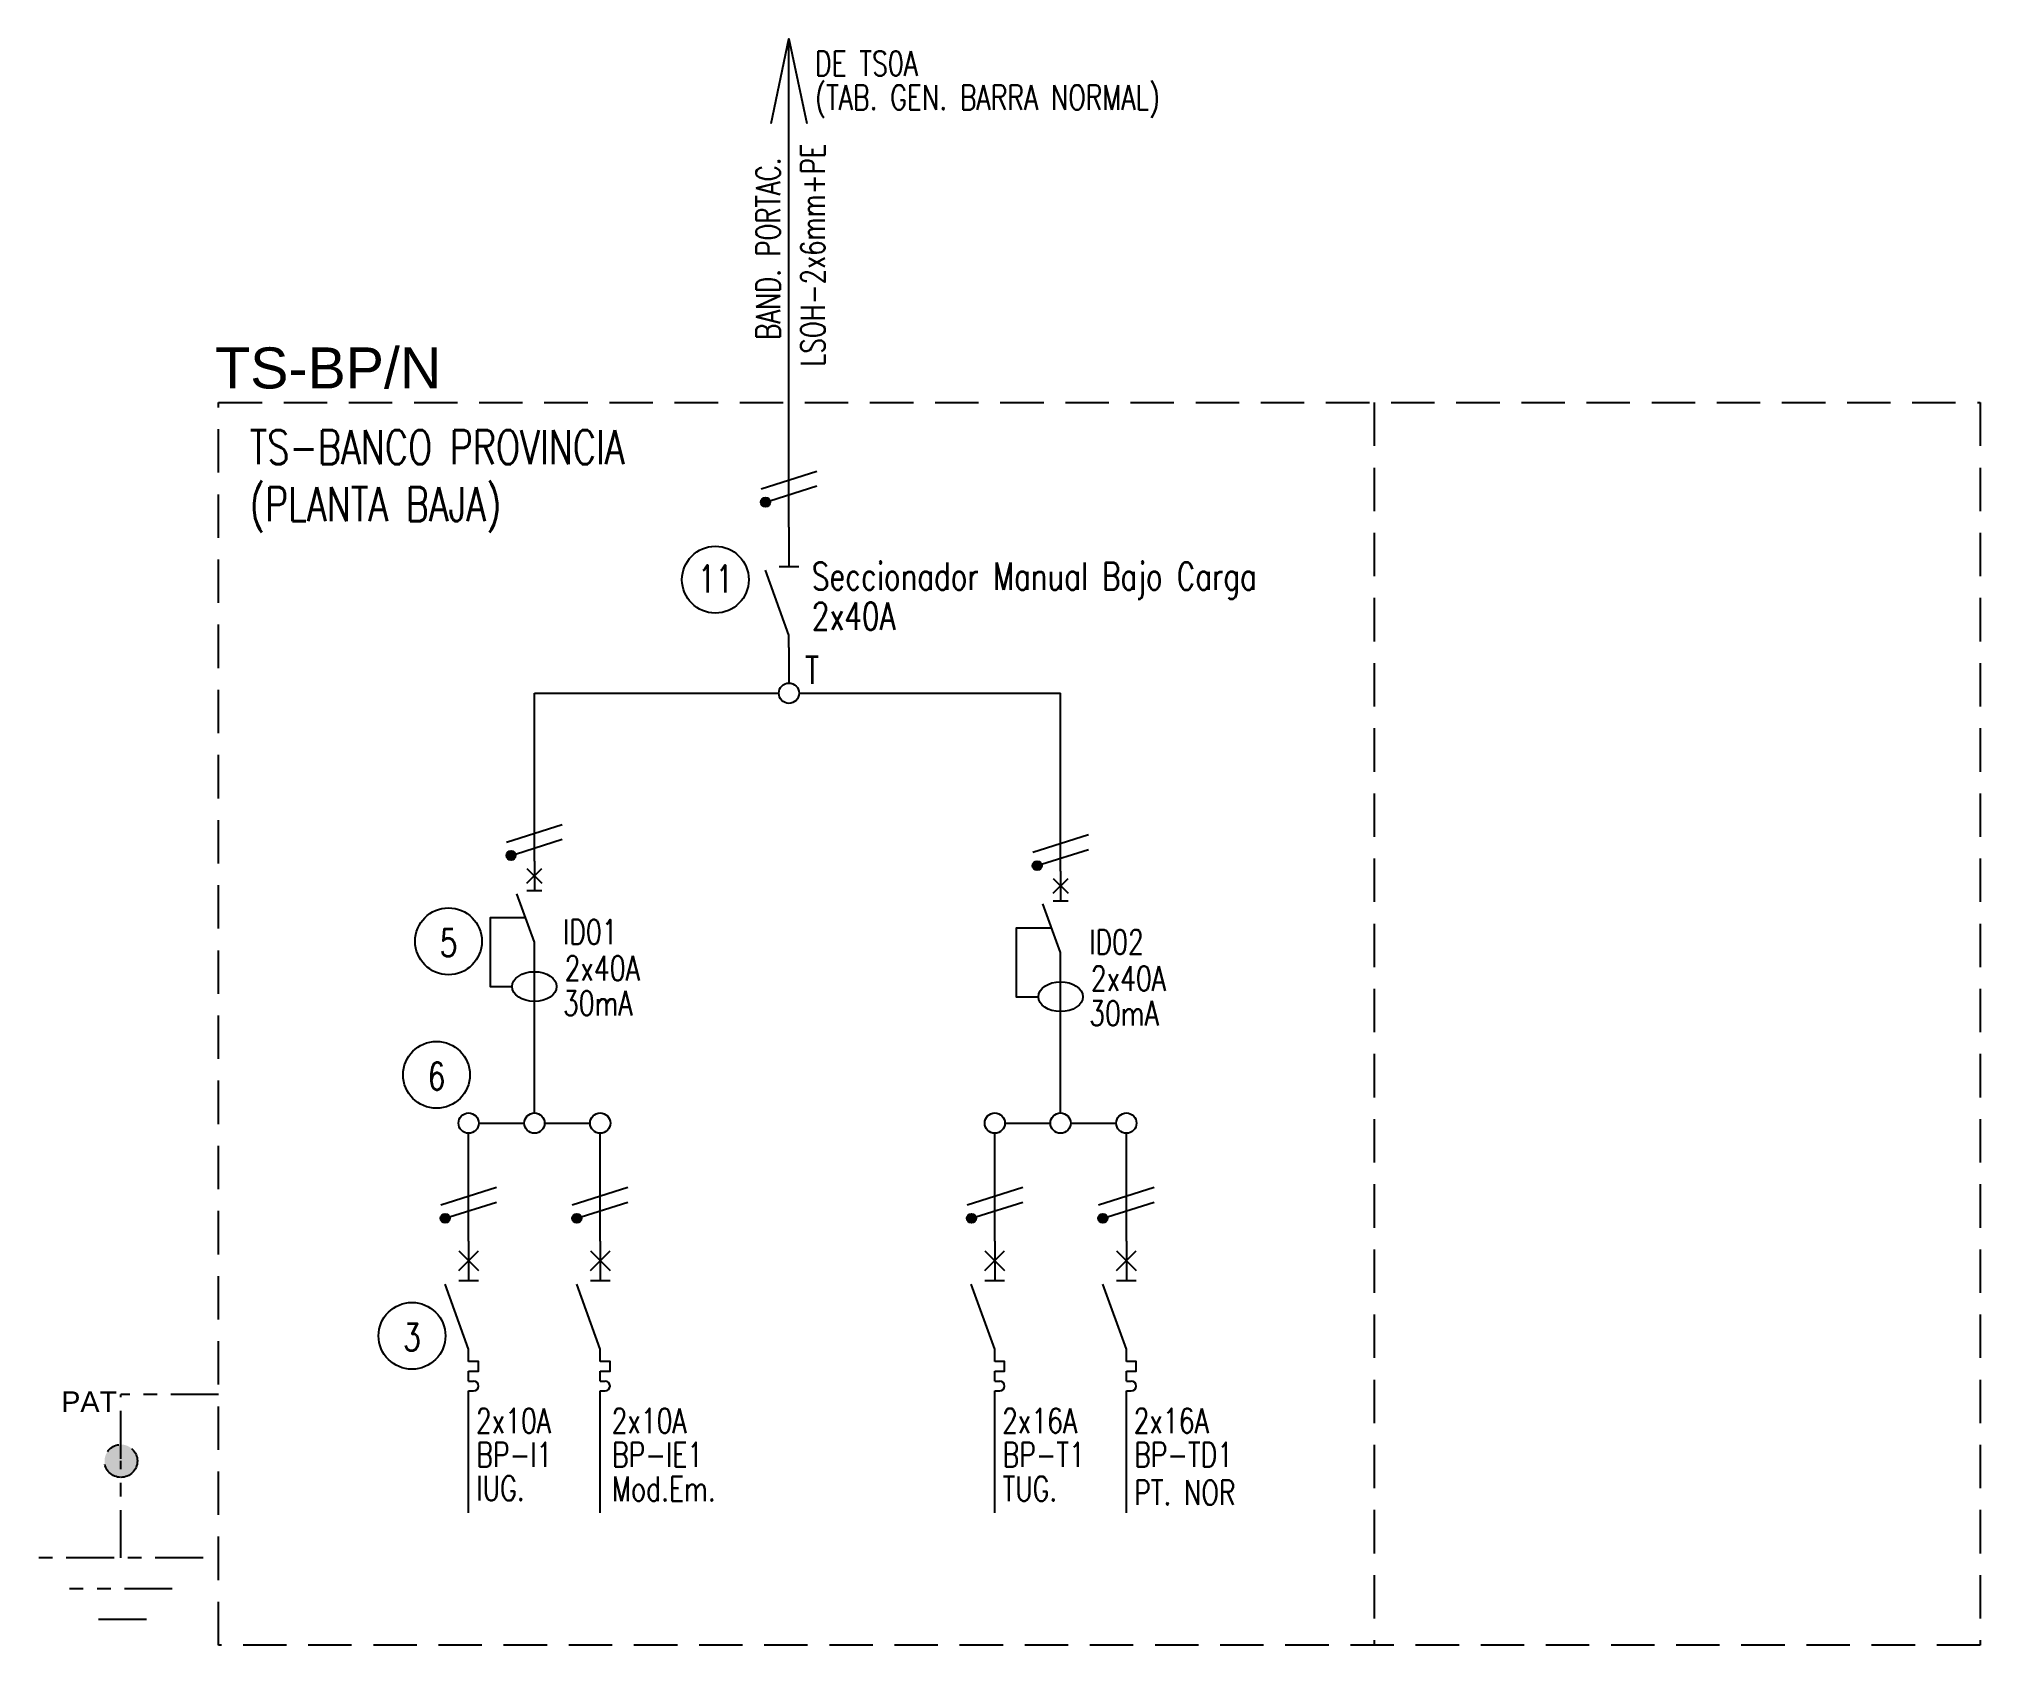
# Model space of a CAD drawing. Extents: x 3597.1 to 3611.3, y 1394.2 to 1406.
import ezdxf
from ezdxf.enums import TextEntityAlignment as Align

# ---------------------------------------------------------------- set-up
doc = ezdxf.new("R2010")
doc.units = 0
doc.linetypes.add('OCJ-ESQUEMAS UNIFILARES-CORREGIDOS IDO-REV.br$0$DASHED', pattern=[19.05, 12.7, -6.35])
doc.linetypes.add('OCJ-ESQUEMAS UNIFILARES-CORREGIDOS IDO-REV.br$0$EJE_5', pattern=[7.1, 5, -1, 0.1, -1])
for name, color, linetype in [('OCJ-ESQUEMAS UNIFILARES-CORREGIDOS IDO-REV.br$0$00-IE-CABLES', 10, 'Continuous'), ('OCJ-ESQUEMAS UNIFILARES-CORREGIDOS IDO-REV.br$0$01-ELE-APARATOS', 170, 'Continuous'), ('OCJ-ESQUEMAS UNIFILARES-CORREGIDOS IDO-REV.br$0$ELECTRIC', 4, 'Continuous'), ('OCJ-ESQUEMAS UNIFILARES-CORREGIDOS IDO-REV.br$0$PAT', 80, 'Continuous'), ('OCJ-ESQUEMAS UNIFILARES-CORREGIDOS IDO-REV.br$0$TEXTO', 7, 'Continuous')]:
    doc.layers.add(name, color=color, linetype=linetype)
doc.styles.add('OCJ-ESQUEMAS UNIFILARES-CORREGIDOS IDO-REV.br$0$ARIAL', font='Arial.ttf', dxfattribs={"height": 0.2})
doc.styles.add('OCJ-ESQUEMAS UNIFILARES-CORREGIDOS IDO-REV.br$0$Electricidad', font='ROMANS.SHX', dxfattribs={"width": 0.75, "height": 0.175})

# ---------------------------------------------------------------- blocks, each defined once
blk = doc.blocks.new('OCJ-ESQUEMAS UNIFILARES-CORREGIDOS IDO-REV.br$0$Unif-Interruptor-Dif')
for points in [[(-0.068, 0.11), (0.068, -0.025)], [(-0.068, -0.025), (0.068, 0.11)], [(0, 0.177), (0, -0.093)], [(0, -0.565), (-0.162, -0.121)], [(-0.068, -0.093), (0.068, -0.093)], [(-0.081, -0.343), (-0.405, -0.343), (-0.405, -0.97), (-0.202, -0.97)], [(0, -1.308), (0, -0.565)]]:
    blk.add_lwpolyline(points)
blk.add_ellipse((0, -0.97), major_axis=(0.203, 0), ratio=0.670814)
blk = doc.blocks.new('OCJ-ESQUEMAS UNIFILARES-CORREGIDOS IDO-REV.br$0$Unif-Interruptor-Term')
for p, q in [((0, -1.013), (0.045, -1.013)), ((0, -1.103), (0.045, -1.103))]:
    blk.add_line(p, q)
for points in [[(0, 0.267), (0, -0.093)], [(-0.09, 0.177), (0.09, -0.003)], [(-0.09, -0.003), (0.09, 0.177)], [(0, -0.72), (-0.215, -0.128)], [(-0.09, -0.093), (0.09, -0.093)], [(0, -0.833), (0, -0.72)], [(0, -0.923), (0.09, -0.923), (0.09, -0.833), (0, -0.833)], [(0, -1.013), (0, -0.923)], [(0, -1.215), (0, -1.103)]]:
    blk.add_lwpolyline(points)
blk.add_arc((0.045, -1.058), 0.045, 270, 90)
blk = doc.blocks.new('OCJ-ESQUEMAS UNIFILARES-CORREGIDOS IDO-REV.br$0$A$C7AFF483F')
for points in [[(0, 0.88), (0, 0.592)], [(-0.072, 0.592), (0.072, 0.592)], [(0, 0.09), (-0.172, 0.564)], [(0, 0), (0, 0.09)]]:
    blk.add_lwpolyline(points)

msp = doc.modelspace()

# ---------------------------------------------------------------- hatches: boundary and pattern name
at = {"layer": 'OCJ-ESQUEMAS UNIFILARES-CORREGIDOS IDO-REV.br$0$00-IE-CABLES'}
for points in [[(3602.411, 1402.575, 1), (3602.466, 1402.615, 1)], [(3600.551, 1399.992, 1), (3600.605, 1400.031, 1)], [(3604.397, 1399.917, 1), (3604.452, 1399.957, 1)], [(3600.07, 1397.339, 1), (3600.124, 1397.379, 1)], [(3601.031, 1397.339, 1), (3601.086, 1397.379, 1)], [(3603.916, 1397.339, 1), (3603.971, 1397.379, 1)], [(3604.878, 1397.339, 1), (3604.933, 1397.379, 1)]]:
    msp.add_hatch(color=256, dxfattribs=at).paths.add_polyline_path(points)
at = {"layer": 'OCJ-ESQUEMAS UNIFILARES-CORREGIDOS IDO-REV.br$0$PAT', "linetype": 'OCJ-ESQUEMAS UNIFILARES-CORREGIDOS IDO-REV.br$0$EJE_5', "ltscale": 0.07}
h = msp.add_hatch(color=256, dxfattribs=at)
h.paths.add_polyline_path([(3597.606, 1395.585), (3597.846, 1395.585, 1)])
h.paths.add_polyline_path([(3597.846, 1395.585), (3597.726, 1395.585), (3597.726, 1395.465, 0.414214)])
h.paths.add_polyline_path([(3597.726, 1395.585), (3597.606, 1395.585, 0.414214), (3597.726, 1395.465)])

# ---------------------------------------------------------------- linework, layer by layer
at = {"layer": 'OCJ-ESQUEMAS UNIFILARES-CORREGIDOS IDO-REV.br$0$00-IE-CABLES'}
for p, q in [((3602.61, 1402.413), (3602.61, 1405.982)), ((3602.61, 1401.533), (3602.61, 1401.272)), ((3600.749, 1399.971), (3600.749, 1401.198)), ((3600.749, 1401.198), (3602.536, 1401.198)), ((3602.684, 1401.198), (3604.596, 1401.198)), ((3604.596, 1399.897), (3604.596, 1401.198)), ((3600.749, 1398.129), (3600.749, 1398.931)), ((3604.596, 1398.129), (3604.596, 1398.857)), ((3600.268, 1397.193), (3600.268, 1397.981)), ((3600.342, 1398.055), (3600.675, 1398.055)), ((3600.823, 1398.055), (3601.156, 1398.055)), ((3601.23, 1397.193), (3601.23, 1397.981)), ((3604.115, 1397.193), (3604.115, 1397.981)), ((3604.189, 1398.055), (3604.522, 1398.055)), ((3604.67, 1398.055), (3605.003, 1398.055)), ((3605.077, 1397.193), (3605.077, 1397.981)), ((3600.268, 1395.205), (3600.268, 1396.007)), ((3601.23, 1395.205), (3601.23, 1396.007)), ((3604.115, 1395.205), (3604.115, 1396.007)), ((3605.077, 1395.205), (3605.077, 1396.007))]:
    msp.add_line(p, q, dxfattribs=at)
for points in [[(3602.479, 1405.364), (3602.61, 1405.982), (3602.741, 1405.364)], [(3602.407, 1402.693), (3602.814, 1402.822)], [(3602.471, 1402.605), (3602.814, 1402.714)], [(3600.546, 1400.109), (3600.953, 1400.238)], [(3600.61, 1400.022), (3600.953, 1400.13)], [(3604.392, 1400.035), (3604.799, 1400.164)], [(3604.457, 1399.947), (3604.799, 1400.056)], [(3600.065, 1397.457), (3600.472, 1397.586)], [(3601.026, 1397.457), (3601.433, 1397.586)], [(3603.912, 1397.457), (3604.319, 1397.586)], [(3604.873, 1397.457), (3605.28, 1397.586)], [(3600.129, 1397.369), (3600.472, 1397.478)], [(3601.091, 1397.369), (3601.433, 1397.478)], [(3603.976, 1397.369), (3604.319, 1397.478)], [(3604.938, 1397.369), (3605.28, 1397.478)]]:
    msp.add_lwpolyline(points, dxfattribs=at)
for centre, radius in [((3602.439, 1402.595), 0.0338), ((3602.61, 1401.198), 0.0741), ((3600.578, 1400.011), 0.0338), ((3604.425, 1399.937), 0.0338), ((3600.268, 1398.055), 0.0741), ((3600.749, 1398.055), 0.0741), ((3601.23, 1398.055), 0.0741), ((3604.115, 1398.055), 0.0741), ((3604.596, 1398.055), 0.0741), ((3605.077, 1398.055), 0.0741), ((3600.097, 1397.359), 0.0338), ((3601.059, 1397.359), 0.0338), ((3603.944, 1397.359), 0.0338), ((3604.905, 1397.359), 0.0338)]:
    msp.add_circle(centre, radius, dxfattribs=at)
at = {"layer": 'OCJ-ESQUEMAS UNIFILARES-CORREGIDOS IDO-REV.br$0$ELECTRIC', "linetype": 'OCJ-ESQUEMAS UNIFILARES-CORREGIDOS IDO-REV.br$0$DASHED', "ltscale": 0.025}
msp.add_lwpolyline([(3598.44, 1403.323), (3611.319, 1403.323), (3611.319, 1394.238), (3598.44, 1394.238)], close=True, dxfattribs=at)
msp.add_lwpolyline([(3606.889, 1403.323), (3606.889, 1394.238)], dxfattribs=at)
at = {"layer": 'OCJ-ESQUEMAS UNIFILARES-CORREGIDOS IDO-REV.br$0$PAT', "linetype": 'OCJ-ESQUEMAS UNIFILARES-CORREGIDOS IDO-REV.br$0$EJE_5', "ltscale": 0.07}
for p, q in [((3598.44, 1396.072), (3597.726, 1396.072)), ((3597.726, 1395.601), (3597.726, 1396.072)), ((3597.726, 1394.876), (3597.726, 1395.585)), ((3598.326, 1394.876), (3597.126, 1394.876)), ((3598.101, 1394.651), (3597.351, 1394.651)), ((3597.913, 1394.426), (3597.538, 1394.426))]:
    msp.add_line(p, q, dxfattribs=at)
msp.add_circle((3597.726, 1395.585), 0.12, dxfattribs=at)
msp.add_circle((3597.726, 1395.585), 0.12, dxfattribs=at)
at = {"layer": 'OCJ-ESQUEMAS UNIFILARES-CORREGIDOS IDO-REV.br$0$TEXTO'}
for centre in [(3602.072, 1402.028), (3600.121, 1399.384), (3600.033, 1398.408), (3599.854, 1396.5)]:
    msp.add_circle(centre, 0.244, dxfattribs=at)

# ---------------------------------------------------------------- block references
at = {"layer": 'OCJ-ESQUEMAS UNIFILARES-CORREGIDOS IDO-REV.br$0$01-ELE-APARATOS'}
msp.add_blockref('OCJ-ESQUEMAS UNIFILARES-CORREGIDOS IDO-REV.br$0$A$C7AFF483F', (3602.61, 1401.533), dxfattribs=at)
at = {"layer": 'OCJ-ESQUEMAS UNIFILARES-CORREGIDOS IDO-REV.br$0$01-ELE-APARATOS', "xscale": 0.7999999999999546, "yscale": 0.7999999999999546, "zscale": 0.7999999999999546}
for name, p in [('OCJ-ESQUEMAS UNIFILARES-CORREGIDOS IDO-REV.br$0$Unif-Interruptor-Dif', (3600.749, 1399.829)), ('OCJ-ESQUEMAS UNIFILARES-CORREGIDOS IDO-REV.br$0$Unif-Interruptor-Dif', (3604.596, 1399.755)), ('OCJ-ESQUEMAS UNIFILARES-CORREGIDOS IDO-REV.br$0$Unif-Interruptor-Term', (3600.268, 1396.979)), ('OCJ-ESQUEMAS UNIFILARES-CORREGIDOS IDO-REV.br$0$Unif-Interruptor-Term', (3601.23, 1396.979)), ('OCJ-ESQUEMAS UNIFILARES-CORREGIDOS IDO-REV.br$0$Unif-Interruptor-Term', (3604.115, 1396.979)), ('OCJ-ESQUEMAS UNIFILARES-CORREGIDOS IDO-REV.br$0$Unif-Interruptor-Term', (3605.077, 1396.979))]:
    msp.add_blockref(name, p, dxfattribs=at)

# ---------------------------------------------------------------- texts
at = {"layer": 'OCJ-ESQUEMAS UNIFILARES-CORREGIDOS IDO-REV.br$0$TEXTO', "style": 'OCJ-ESQUEMAS UNIFILARES-CORREGIDOS IDO-REV.br$0$Electricidad', "width": 0.75}
for s, height, p in [('DE TS0A', 0.18, (3602.801, 1405.712)), ('(TAB. GEN. BARRA NORMAL)', 0.18, (3602.801, 1405.464)), ('TS-BANCO PROVINCIA', 0.25, (3598.668, 1402.872)), ('(PLANTA BAJA)', 0.25, (3598.668, 1402.455)), ('11', 0.2, (3601.944, 1401.934)), ('Seccionador Manual Bajo Carga', 0.2, (3602.777, 1401.953)), ('2x40A', 0.2, (3602.777, 1401.662)), ('T', 0.2, (3602.728, 1401.266)), ('ID01', 0.18, (3600.958, 1399.363)), ('5', 0.2, (3600.057, 1399.274)), ('ID02', 0.18, (3604.805, 1399.289)), ('2x40A', 0.18, (3600.97, 1399.097)), ('2x40A', 0.18, (3604.817, 1399.023)), ('30mA', 0.18, (3600.958, 1398.842)), ('30mA', 0.18, (3604.805, 1398.768)), ('6', 0.2, (3599.969, 1398.298)), ('3', 0.2, (3599.79, 1396.39)), ('2x10A', 0.18, (3600.321, 1395.789)), ('2x10A', 0.18, (3601.313, 1395.789)), ('2x16A', 0.18, (3604.168, 1395.789)), ('2x16A', 0.18, (3605.13, 1395.789)), ('BP-I1', 0.18, (3600.325, 1395.541)), ('BP-IE1', 0.18, (3601.317, 1395.541)), ('BP-T1', 0.18, (3604.172, 1395.541)), ('BP-TD1', 0.18, (3605.134, 1395.541)), ('IUG.', 0.18, (3600.325, 1395.295)), ('Mod.Em.', 0.18, (3601.317, 1395.292)), ('TUG.', 0.18, (3604.172, 1395.292)), ('PT. NOR', 0.18, (3605.134, 1395.264))]:
    msp.add_text(s, height=height, dxfattribs=at).set_placement(p)
for s, p in [('LSOH-2x6mm+PE', (3602.873, 1404.401)), ('BAND. PORTAC.', (3602.545, 1404.448))]:
    msp.add_text(s, height=0.175, rotation=90, dxfattribs=at).set_placement(p, align=Align.CENTER)
at = {"layer": 'OCJ-ESQUEMAS UNIFILARES-CORREGIDOS IDO-REV.br$0$TEXTO', "style": 'OCJ-ESQUEMAS UNIFILARES-CORREGIDOS IDO-REV.br$0$ARIAL'}
for s, height, p in [('TS-BP/N', 0.3, (3598.415, 1403.426)), ('PAT', 0.15, (3597.29, 1395.944))]:
    msp.add_text(s, height=height, dxfattribs=at).set_placement(p)

doc.saveas('drawing.dxf')
